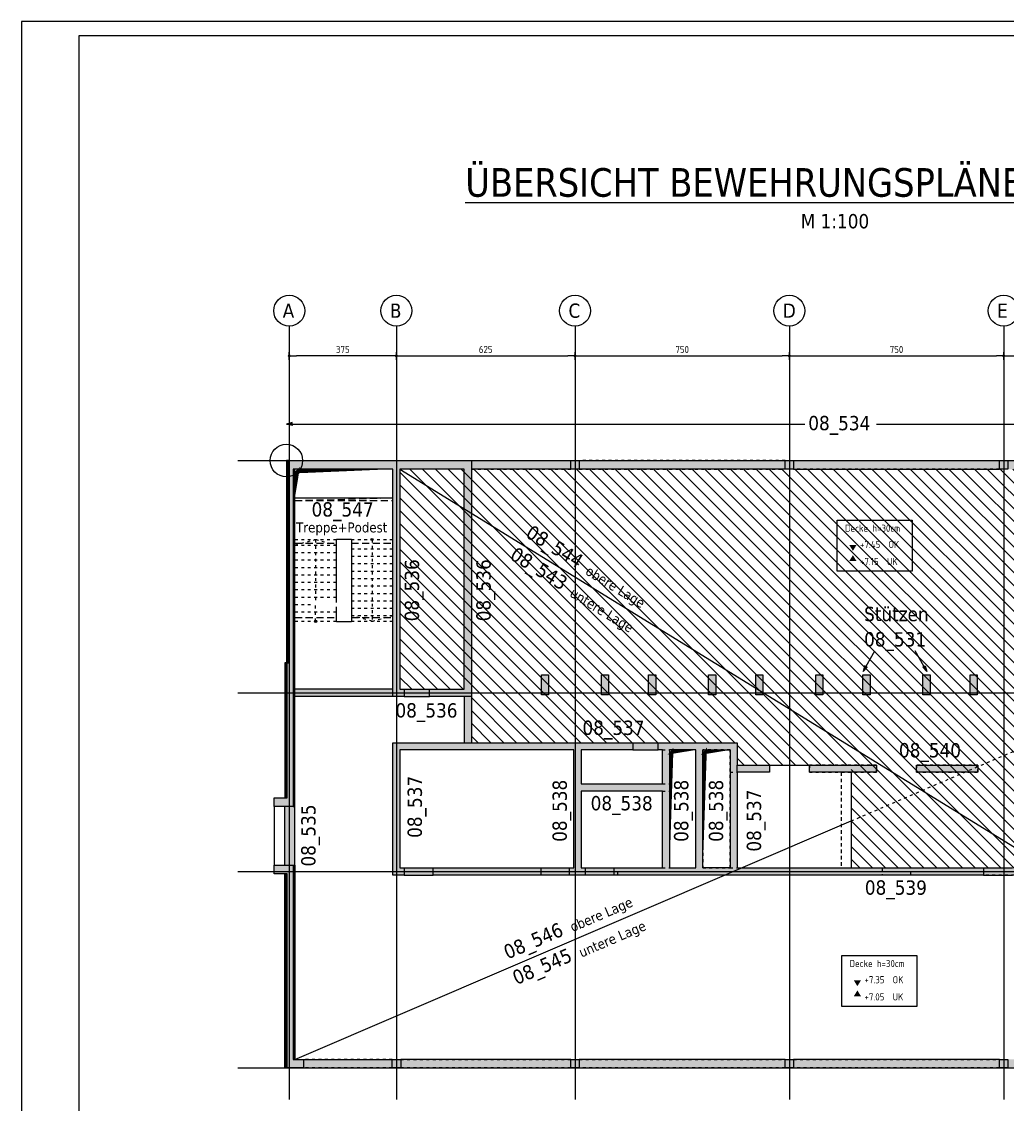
# Model space of a CAD drawing. Extents: x 0 to 84.1, y 0 to 59.4.
# Drawn here: x 0 to 34.49, y 21.52 to 59.4 of the extents above; entities that cross this region are included whole.
import ezdxf

# ---------------------------------------------------------------- set-up
doc = ezdxf.new("R2010")
doc.units = 0
for name, pattern in [('AUSGEZOGEN', [1000.01, 1000, 0.01]), ('DOT', [0.175, 0.05, -0.125]), ('HIDDEN', [0.375, 0.25, -0.125]), ('HIDDEN2', [0.187, 0.125, -0.062]), ('PUNKT', [0.175, 0.05, -0.125]), ('VERDECKT', [0.375, 0.25, -0.125])]:
    doc.linetypes.add(name, pattern=pattern)
for name, color, linetype in [('1.OG', 7, 'Continuous'), ('ACHSEN', 7, 'Continuous'), ('BETON', 7, 'Continuous'), ('Brüstung 1.OG', 7, 'Continuous'), ('DRUEBER', 7, 'Continuous'), ('grau_dunkel', 7, 'Continuous'), ('grau_hell', 7, 'Continuous'), ('grau_mittel', 7, 'Continuous'), ('HILFE', 7, 'Continuous'), ('koten', 7, 'Continuous'), ('MASSE', 7, 'Continuous'), ('OBJEKT', 7, 'Continuous'), ('RAHMEN', 7, 'Continuous'), ('RND', 7, 'Continuous'), ('SCHRAFF', 7, 'Continuous'), ('SFP_Achsen', 7, 'Continuous'), ('TEXT', 7, 'Continuous'), ('VERDECKT', 7, 'Continuous')]:
    doc.layers.add(name, color=color, linetype=linetype)
doc.layers.add('NOPLOT', color=7, linetype='Continuous', plot=False)
doc.layers.add('zila_01_rb_02_stb-fertig_05_schraff', color=144, linetype='Continuous', lineweight=9)
doc.styles.add('helv', font='tahoma.ttf')
doc.styles.add('txt', font='isocp.shx')
doc.dimstyles.new('DOT_I', dxfattribs={"dimtxt": 0.25, "dimasz": 0.25, "dimexe": 0.1, "dimexo": 0.3, "dimgap": 0.1, "dimtad": 1, "dimdec": 3, "dimzin": 3, "dimtxsty": 'txt', "dimblk": 'DOT', "dimblk1": 'DOT', "dimblk2": 'DOT', "dimsah": 1, "dimcen": 0.1, "dimse1": 1, "dimse2": 1, "dimazin": 0, "dimtfac": 1, "dimtdec": 4, "dimtix": 1, "dimtmove": 2, "dimatfit": 3, "dimfxl": 0, "dimtvp": 1, "dimtolj": 1, "dimtzin": 0, "dimarcsym": 0})
pattern_1 = [(0, (-69.32199, 283.94812), (1e-17, 0.0625), []), (90, (-69.32199, 283.94812), (-0.0625, 2e-17), [])]
pattern_2 = [(0, (-69.32199, 283.94812), (0.025, 0.05), [0, -0.05])]

# ---------------------------------------------------------------- blocks, each defined once
blk = doc.blocks.new('DINA1')
at = {"layer": 'RAHMEN'}
for p, q in [((0, 59.4), (0, 0)), ((84.1, 59.4), (0, 59.4))]:
    blk.add_line(p, q, dxfattribs=at)
at = {"layer": 'RAHMEN', "color": 5}
for p, q in [((2, 58.9), (2, 0.5)), ((83.6, 58.9), (2, 58.9))]:
    blk.add_line(p, q, dxfattribs=at)
blk = doc.blocks.new('Pfeillinie')
at = {"layer": 'TEXT', "linetype": 'Continuous'}
blk.add_hatch(color=7, dxfattribs=at).paths.add_polyline_path([(0, 0), (-0.8, 0.2), (-0.8, 0), (-0.8, -0.2)])
at = {"layer": 'TEXT', "color": 7, "linetype": 'Continuous'}
for p, q in [((-0.8, 0), (-0.8, 0.2)), ((-0.8, 0.2), (0, 0)), ((-0.8, 0), (-0.8, -0.2)), ((-0.8, -0.2), (0, 0))]:
    blk.add_line(p, q, dxfattribs=at)
blk = doc.blocks.new('okrd_o')
at = {"layer": 'koten', "color": 7, "linetype": 'Continuous'}
blk.add_solid([(-0.125, 0.202), (0.125, 0.202), (0, 0)], dxfattribs=at)
at = {"layer": 'koten', "style": 'txt'}
blk.add_attdef('OKRD', (0.25, 0.1), '', height=0.25, dxfattribs=at)
blk = doc.blocks.new('okrd_u')
at = {"layer": 'koten', "color": 7, "linetype": 'Continuous'}
blk.add_solid([(-0.125, -0.202), (0.125, -0.202), (0, 0)], dxfattribs=at)
at = {"layer": 'koten', "style": 'txt'}
blk.add_attdef('OKRD', (0.25, -0.35), '', height=0.25, dxfattribs=at)
blk = doc.blocks.new('DOT')
at = {"layer": 'MASSE', "color": 7, "linetype": 'Continuous'}
for p, q in [((0, 0), (-1, 0)), ((0, 0.54), (0, -0.54))]:
    blk.add_line(p, q, dxfattribs=at)
at = {"layer": 'MASSE', "color": 7, "linetype": 'Continuous', "const_width": 0.2}
blk.add_lwpolyline([(-0.1, 0, 1), (0.1, 0, 1)], format="xyb", close=True, dxfattribs=at)
blk = doc.blocks.new('*D8')
at = {"layer": 'Defpoints', "color": 0, "linetype": 'AUSGEZOGEN', "transparency": 16777216}
for p in [(9.363, 47.706), (9.363, 47.706), (13.113, 47.706)]:
    blk.add_point(p, dxfattribs=at)
at = {"layer": 'MASSE', "color": 0, "linetype": 'AUSGEZOGEN', "lineweight": -2, "transparency": 16777216}
blk.add_line((12.863, 47.706), (9.613, 47.706), dxfattribs=at)
at = {"layer": 'MASSE', "color": 0, "linetype": 'AUSGEZOGEN', "lineweight": -2, "transparency": 16777216, "xscale": 0.25, "yscale": 0.25, "zscale": 0.25, "rotation": 180}
blk.add_blockref('DOT', (9.363, 47.706), dxfattribs=at)
at = {"layer": 'MASSE', "color": 0, "linetype": 'AUSGEZOGEN', "lineweight": -2, "transparency": 16777216, "xscale": 0.25, "yscale": 0.25, "zscale": 0.25}
blk.add_blockref('DOT', (13.113, 47.706), dxfattribs=at)
at = {"layer": 'MASSE', "color": 0, "linetype": 'AUSGEZOGEN', "transparency": 16777216, "insert": (11.238, 47.931), "char_height": 0.25, "attachment_point": 5, "style": 'txt'}
blk.add_mtext('\\A1;375', dxfattribs=at)
blk = doc.blocks.new('*D9')
at = {"layer": 'Defpoints', "color": 0, "linetype": 'AUSGEZOGEN', "transparency": 16777216}
for p in [(13.113, 47.706), (19.363, 47.706), (19.363, 47.706)]:
    blk.add_point(p, dxfattribs=at)
at = {"layer": 'MASSE', "color": 0, "linetype": 'AUSGEZOGEN', "lineweight": -2, "transparency": 16777216}
blk.add_line((13.363, 47.706), (19.113, 47.706), dxfattribs=at)
at = {"layer": 'MASSE', "color": 0, "linetype": 'AUSGEZOGEN', "lineweight": -2, "transparency": 16777216, "xscale": 0.25, "yscale": 0.25, "zscale": 0.25, "rotation": 180}
blk.add_blockref('DOT', (13.113, 47.706), dxfattribs=at)
at = {"layer": 'MASSE', "color": 0, "linetype": 'AUSGEZOGEN', "lineweight": -2, "transparency": 16777216, "xscale": 0.25, "yscale": 0.25, "zscale": 0.25}
blk.add_blockref('DOT', (19.363, 47.706), dxfattribs=at)
at = {"layer": 'MASSE', "color": 0, "linetype": 'AUSGEZOGEN', "transparency": 16777216, "insert": (16.238, 47.931), "char_height": 0.25, "attachment_point": 5, "style": 'txt'}
blk.add_mtext('\\A1;625', dxfattribs=at)
blk = doc.blocks.new('*D10')
at = {"layer": 'Defpoints', "color": 0, "linetype": 'AUSGEZOGEN', "transparency": 16777216}
for p in [(19.363, 47.706), (26.863, 47.706), (26.863, 47.706)]:
    blk.add_point(p, dxfattribs=at)
at = {"layer": 'MASSE', "color": 0, "linetype": 'AUSGEZOGEN', "lineweight": -2, "transparency": 16777216}
blk.add_line((19.613, 47.706), (26.613, 47.706), dxfattribs=at)
at = {"layer": 'MASSE', "color": 0, "linetype": 'AUSGEZOGEN', "lineweight": -2, "transparency": 16777216, "xscale": 0.25, "yscale": 0.25, "zscale": 0.25, "rotation": 180}
blk.add_blockref('DOT', (19.363, 47.706), dxfattribs=at)
at = {"layer": 'MASSE', "color": 0, "linetype": 'AUSGEZOGEN', "lineweight": -2, "transparency": 16777216, "xscale": 0.25, "yscale": 0.25, "zscale": 0.25}
blk.add_blockref('DOT', (26.863, 47.706), dxfattribs=at)
at = {"layer": 'MASSE', "color": 0, "linetype": 'AUSGEZOGEN', "transparency": 16777216, "insert": (23.113, 47.931), "char_height": 0.25, "attachment_point": 5, "style": 'txt'}
blk.add_mtext('\\A1;750', dxfattribs=at)
blk = doc.blocks.new('*D11')
at = {"layer": 'Defpoints', "color": 0, "linetype": 'AUSGEZOGEN', "transparency": 16777216}
for p in [(26.863, 47.706), (34.363, 47.706), (34.363, 47.706)]:
    blk.add_point(p, dxfattribs=at)
at = {"layer": 'MASSE', "color": 0, "linetype": 'AUSGEZOGEN', "lineweight": -2, "transparency": 16777216}
blk.add_line((27.113, 47.706), (34.113, 47.706), dxfattribs=at)
at = {"layer": 'MASSE', "color": 0, "linetype": 'AUSGEZOGEN', "lineweight": -2, "transparency": 16777216, "xscale": 0.25, "yscale": 0.25, "zscale": 0.25, "rotation": 180}
blk.add_blockref('DOT', (26.863, 47.706), dxfattribs=at)
at = {"layer": 'MASSE', "color": 0, "linetype": 'AUSGEZOGEN', "lineweight": -2, "transparency": 16777216, "xscale": 0.25, "yscale": 0.25, "zscale": 0.25}
blk.add_blockref('DOT', (34.363, 47.706), dxfattribs=at)
at = {"layer": 'MASSE', "color": 0, "linetype": 'AUSGEZOGEN', "transparency": 16777216, "insert": (30.613, 47.931), "char_height": 0.25, "attachment_point": 5, "style": 'txt'}
blk.add_mtext('\\A1;750', dxfattribs=at)
blk = doc.blocks.new('*D12')
at = {"layer": 'Defpoints', "color": 0, "linetype": 'AUSGEZOGEN', "transparency": 16777216}
for p in [(34.363, 47.706), (41.863, 47.706), (41.863, 47.706)]:
    blk.add_point(p, dxfattribs=at)
at = {"layer": 'MASSE', "color": 0, "linetype": 'AUSGEZOGEN', "lineweight": -2, "transparency": 16777216}
blk.add_line((34.613, 47.706), (41.613, 47.706), dxfattribs=at)
at = {"layer": 'MASSE', "color": 0, "linetype": 'AUSGEZOGEN', "lineweight": -2, "transparency": 16777216, "xscale": 0.25, "yscale": 0.25, "zscale": 0.25, "rotation": 180}
blk.add_blockref('DOT', (34.363, 47.706), dxfattribs=at)
at = {"layer": 'MASSE', "color": 0, "linetype": 'AUSGEZOGEN', "lineweight": -2, "transparency": 16777216, "xscale": 0.25, "yscale": 0.25, "zscale": 0.25}
blk.add_blockref('DOT', (41.863, 47.706), dxfattribs=at)
at = {"layer": 'MASSE', "color": 0, "linetype": 'AUSGEZOGEN', "transparency": 16777216, "insert": (38.113, 47.931), "char_height": 0.25, "attachment_point": 5, "style": 'txt'}
blk.add_mtext('\\A1;750', dxfattribs=at)

msp = doc.modelspace()

# ---------------------------------------------------------------- hatches: boundary and pattern name
at = {"layer": 'Brüstung 1.OG', "linetype": 'DOT'}
h = msp.add_hatch(dxfattribs=at)
h.set_pattern_fill('DOTS', color=102, scale=0.8, double=1)
h.set_pattern_definition(pattern_2)
h.paths.add_polyline_path([(19.2129, 43.7416), (19.2129, 44.0416), (15.7379, 44.0416), (15.7379, 43.7416)])
h.paths.add_polyline_path([(19.5129, 44.0416), (19.5129, 43.7416), (26.7129, 43.7416), (26.7129, 44.0416)])
h.paths.add_polyline_path([(34.2129, 43.7416), (34.2129, 44.0416), (27.0129, 44.0416), (27.0129, 43.7416)])
h.paths.add_polyline_path([(41.7379, 43.7416), (41.7379, 44.0416), (34.5129, 44.0416), (34.5129, 43.7416)])
h.paths.add_polyline_path([(48.2629, 35.7916), (47.9629, 35.7916), (47.9629, 29.8166), (48.2629, 29.8166)])
h.paths.add_polyline_path([(47.9629, 25.2916), (48.2629, 25.2916), (48.2629, 29.5166), (47.9629, 29.5166)])
h.paths.add_polyline_path([(47.7129, 22.7916), (47.7129, 23.0916), (42.0129, 23.0916), (42.0129, 22.7916)])
h.paths.add_polyline_path([(34.5129, 23.0916), (34.5129, 22.7916), (41.7129, 22.7916), (41.7129, 23.0916)])
h.paths.add_polyline_path([(34.2129, 22.7916), (34.2129, 23.0916), (27.0129, 23.0916), (27.0129, 22.7916)])
h.paths.add_polyline_path([(19.5129, 23.0916), (19.5129, 22.7916), (26.7129, 22.7916), (26.7129, 23.0916)])
h.paths.add_polyline_path([(13.2629, 23.0916), (13.2629, 22.7916), (19.2129, 22.7916), (19.2129, 23.0916)])
h.paths.add_polyline_path([(12.9629, 22.7916), (12.9629, 23.0916), (9.8629, 23.0916), (9.8629, 22.7916)])
at = {"layer": 'grau_hell', "linetype": 'AUSGEZOGEN'}
h = msp.add_hatch(dxfattribs=at)
h.set_pattern_fill('ANSI31', color=9, scale=0.1, angle=90, style=0, double=1)
h.set_pattern_definition([(135, (-2.40593, 3.15435), (-0.2245064, -0.2245064), [])])
h.paths.add_polyline_path([(13.2379, 43.7416), (13.2379, 36.0416), (15.7379, 36.0416), (15.7379, 34.1666), (25.0379, 34.1666), (25.0379, 33.3866), (29.0254, 33.3866), (29.0254, 29.7916), (35.9129, 29.7916), (35.9129, 34.1666), (40.6879, 34.1666), (40.6879, 36.0416), (44.2379, 36.0416), (44.2379, 43.7416)])
at = {"layer": 'grau_mittel', "linetype": 'AUSGEZOGEN'}
h = msp.add_hatch(color=92, dxfattribs=at)
h.paths.add_polyline_path([(26.1629, 33.1366), (26.1629, 33.3866), (25.0379, 33.3866), (25.0379, 33.1366)])
h.paths.add_polyline_path([(27.5629, 33.3866), (27.5629, 33.1366), (29.9129, 33.1366), (29.9129, 33.3866)])
h.paths.add_polyline_path([(31.3129, 33.1366), (33.4629, 33.1366), (33.4629, 33.3866), (31.3129, 33.3866)])
at = {"layer": 'SCHRAFF', "linetype": 'AUSGEZOGEN'}
h = msp.add_hatch(dxfattribs=at)
h.set_pattern_fill('DOTS', scale=0.8, double=1)
h.set_pattern_definition(pattern_2)
h.paths.add_polyline_path([(9.4979, 43.7416), (12.9879, 43.7416), (12.9879, 35.7916), (13.3879, 35.7916), (13.3879, 36.0416), (13.2379, 36.0416), (13.2379, 43.7416), (15.4879, 43.7416), (15.4879, 36.0416), (14.273, 36.0416), (14.273, 35.7916), (15.7379, 35.7916), (15.7379, 44.0416), (9.3379, 44.0416), (9.3379, 36.9666), (9.2879, 36.9666), (9.2879, 32.2366), (8.8329, 32.2366), (8.8329, 31.9366), (9.4979, 31.9366)])
h.paths.add_polyline_path([(9.4979, 29.8866), (8.8329, 29.8866), (8.8329, 29.5866), (9.2879, 29.5866), (9.2879, 22.7916), (9.5629, 22.7916), (9.5629, 23.0916), (9.4979, 23.0916)])
h.paths.add_polyline_path([(12.9879, 29.5416), (13.3879, 29.5416), (13.3879, 29.7916), (13.2379, 29.7916), (13.2379, 33.9166), (19.323, 33.9166), (19.323, 29.7916), (19.1729, 29.7916), (19.1729, 29.5416), (19.7229, 29.5416), (19.7229, 29.7916), (19.573, 29.7916), (19.5729, 32.4766), (22.4229, 32.4766), (22.4229, 29.7916), (20.8579, 29.7916), (20.8579, 29.5416), (30.1079, 29.5416), (30.1079, 29.7916), (25.0379, 29.7916), (25.0379, 33.1366), (26.1629, 33.1366), (26.1629, 33.3866), (25.0379, 33.3866), (25.0379, 34.1666), (22.2729, 34.1666), (22.2729, 33.9166), (22.4229, 33.9166), (22.4229, 32.7266), (19.5729, 32.7266), (19.5729, 33.9166), (21.3879, 33.9166), (21.3879, 34.1666), (12.9879, 34.1666)])
h.paths.add_polyline_path([(14.3979, 29.7916), (14.3979, 29.5416), (18.1629, 29.5416), (18.1629, 29.7916)], flags=17)
h.paths.add_polyline_path([(22.6729, 29.7916), (23.5879, 29.7916), (23.5879, 33.9166), (22.6729, 33.9166)], flags=16)
h.paths.add_polyline_path([(24.7879, 33.9166), (23.8379, 33.9166), (23.8379, 29.7916), (24.7879, 29.7916)], flags=16)
h.paths.add_polyline_path([(13.2629, 23.0916), (12.9629, 23.0916), (12.9629, 22.7916), (13.2629, 22.7916)])
h.paths.add_polyline_path([(19.5129, 23.0916), (19.2129, 23.0916), (19.2129, 22.7916), (19.5129, 22.7916)])
h.paths.add_polyline_path([(27.0129, 22.7916), (27.0129, 23.0916), (26.7129, 23.0916), (26.7129, 22.7916)])
h.paths.add_polyline_path([(34.5129, 23.0916), (34.2129, 23.0916), (34.2129, 22.7916), (34.5129, 22.7916)])
h.paths.add_polyline_path([(41.7129, 22.7916), (42.0129, 22.7916), (42.0129, 23.0916), (41.7129, 23.0916)])
h.paths.add_polyline_path([(47.7129, 23.0916), (47.7129, 22.7916), (48.2629, 22.7916), (48.2629, 25.2916), (47.9629, 25.2916), (47.9629, 23.0916)])
h.paths.add_polyline_path([(48.2629, 29.5166), (48.2629, 29.8166), (47.9629, 29.8166), (47.9629, 29.5166)])
h.paths.add_polyline_path([(48.2629, 36.5416), (47.9629, 36.5416), (47.9629, 35.7916), (48.2629, 35.7916)], flags=17)
h.paths.add_polyline_path([(44.4879, 43.7416), (47.9629, 43.7416), (47.9629, 39.0416), (48.2629, 39.0416), (48.2629, 44.0416), (41.7379, 44.0416), (41.7379, 35.7916), (43.2029, 35.7916), (43.2029, 36.0416), (41.988, 36.0416), (41.9879, 43.7416), (44.2379, 43.7416), (44.2379, 36.0416), (44.0879, 36.0416), (44.0879, 35.7916), (44.4879, 35.7916)])
h.paths.add_polyline_path([(41.7379, 33.9166), (41.7379, 33.0513), (41.9879, 33.0513), (41.9879, 34.1666), (35.9129, 34.1666), (35.9129, 33.3866), (34.8629, 33.3866), (34.8629, 33.1366), (35.913, 33.1366), (35.913, 29.7916), (31.1179, 29.7916), (31.1179, 29.5416), (36.3129, 29.5416), (36.3129, 29.7916), (36.163, 29.7916), (36.1629, 31.7666), (36.3129, 31.7666), (36.3129, 32.0166), (36.163, 32.0166), (36.1629, 33.9166)])
h.paths.add_polyline_path([(38.788, 31.7666), (38.7879, 29.7916), (37.1979, 29.7916), (37.1979, 29.5416), (41.9879, 29.5416), (41.9879, 30.2516), (41.7379, 30.2516), (41.7379, 29.7916), (39.0379, 29.7916), (39.0379, 31.7666), (41.7379, 31.7666), (41.7379, 31.3016), (41.9879, 31.3016), (41.9879, 32.1663), (41.7379, 32.1663), (41.738, 32.0166), (37.1979, 32.0166), (37.1979, 31.7666)])
h.paths.add_polyline_path([(33.4629, 33.1366), (33.4629, 33.3866), (31.3129, 33.3866), (31.3129, 33.1366)], flags=17)
h.paths.add_polyline_path([(27.5629, 33.3866), (27.5629, 33.1366), (29.9129, 33.1366), (29.9129, 33.3866)], flags=17)
h.paths.add_polyline_path([(18.4379, 36.5416), (18.1879, 36.5416), (18.1879, 35.8466), (18.4379, 35.8466)])
h.paths.add_polyline_path([(20.2879, 35.8466), (20.5379, 35.8466), (20.5379, 36.5416), (20.2879, 36.5416)])
h.paths.add_polyline_path([(21.9379, 35.8466), (22.1879, 35.8466), (22.1879, 36.5416), (21.9379, 36.5416)])
h.paths.add_polyline_path([(24.0379, 35.8466), (24.2879, 35.8466), (24.2879, 36.5416), (24.0379, 36.5416)])
h.paths.add_polyline_path([(25.6879, 35.8466), (25.9379, 35.8466), (25.9379, 36.5416), (25.6879, 36.5416)])
h.paths.add_polyline_path([(27.7879, 35.8466), (28.0379, 35.8466), (28.0379, 36.5416), (27.7879, 36.5416)])
h.paths.add_polyline_path([(29.4379, 35.8466), (29.6879, 35.8466), (29.6879, 36.5416), (29.4379, 36.5416)])
h.paths.add_polyline_path([(31.5379, 35.8466), (31.7879, 35.8466), (31.7879, 36.5416), (31.5379, 36.5416)])
h.paths.add_polyline_path([(33.1879, 35.8466), (33.4379, 35.8466), (33.4379, 36.5416), (33.1879, 36.5416)])
h.paths.add_polyline_path([(35.2879, 35.8466), (35.5379, 35.8466), (35.5379, 36.5416), (35.2879, 36.5416)])
h.paths.add_polyline_path([(36.9379, 35.8466), (37.1879, 35.8466), (37.1879, 36.5416), (36.9379, 36.5416)])
h.paths.add_polyline_path([(39.2879, 36.5416), (39.0379, 36.5416), (39.0379, 35.8466), (39.2879, 35.8466)])
h.paths.add_polyline_path([(34.2129, 44.0416), (34.2129, 43.7416), (34.5129, 43.7416), (34.5129, 44.0416)])
h.paths.add_polyline_path([(26.7129, 44.0416), (26.7129, 43.7416), (27.0129, 43.7416), (27.0129, 44.0416)])
h.paths.add_polyline_path([(19.2129, 44.0416), (19.2129, 43.7416), (19.5129, 43.7416), (19.5129, 44.0416)])
at = {"layer": 'zila_01_rb_02_stb-fertig_05_schraff', "linetype": 'AUSGEZOGEN'}
h = msp.add_hatch(dxfattribs=at)
h.set_pattern_fill('ANSI37', color=102, scale=0.5, angle=-45)
h.set_pattern_definition(pattern_1)
h.paths.add_polyline_path([(9.2629, 36.9666), (9.2879, 36.9666), (9.3379, 36.9666), (9.3379, 44.0416), (9.2629, 44.0416)])
h.paths.add_polyline_path([(9.4979, 31.9366), (9.5629, 31.9366), (9.5629, 43.7416), (9.4979, 43.7416)])
h.paths.add_polyline_path([(9.2879, 36.9666), (9.2629, 36.9666), (9.2129, 36.9666), (9.2129, 32.2366), (9.2879, 32.2366)])
h = msp.add_hatch(dxfattribs=at)
h.set_pattern_fill('ANSI37', color=102, scale=0.5, angle=-45)
h.set_pattern_definition(pattern_1)
h.paths.add_polyline_path([(9.2129, 22.7916), (9.2879, 22.7916), (9.2879, 29.5866), (9.2129, 29.5866)])
h.paths.add_polyline_path([(9.5629, 29.8866), (9.4979, 29.8866), (9.4979, 23.0916), (9.5629, 23.0916)])

# ---------------------------------------------------------------- linework, layer by layer
at = {"layer": '1.OG', "color": 7, "linetype": 'PUNKT', "lineweight": -2}
for p, q in [((9.3379, 36.9666), (9.3379, 44.0416)), ((9.3379, 44.0416), (15.7379, 44.0416)), ((15.7379, 44.0416), (15.7379, 35.7916)), ((12.9879, 43.7416), (9.4979, 43.7416)), ((9.4979, 43.7416), (9.4979, 31.9366)), ((12.9879, 35.7916), (12.9879, 43.7416)), ((15.4879, 43.7416), (13.2379, 43.7416)), ((13.2379, 43.7416), (13.2379, 36.0416)), ((15.4879, 36.0416), (15.4879, 43.7416)), ((9.2879, 32.2366), (9.2879, 36.9666)), ((9.2879, 36.9666), (9.3379, 36.9666)), ((13.2379, 36.0416), (13.3879, 36.0416)), ((13.3879, 36.0416), (13.3879, 35.7916)), ((14.273, 35.7916), (14.273, 36.0416)), ((14.273, 36.0416), (15.4879, 36.0416)), ((13.3879, 35.7916), (12.9879, 35.7916)), ((15.7379, 35.7916), (14.273, 35.7916)), ((12.9879, 34.1666), (21.3879, 34.1666)), ((12.9879, 29.5416), (12.9879, 34.1666)), ((21.3879, 34.1666), (21.3879, 33.9166)), ((22.2729, 33.9166), (22.2729, 34.1666)), ((22.2729, 34.1666), (25.0379, 34.1666)), ((25.0379, 34.1666), (25.0379, 33.3866)), ((19.323, 33.9166), (13.2379, 33.9166)), ((13.2379, 33.9166), (13.2379, 29.7916)), ((19.323, 29.7916), (19.323, 33.9166)), ((21.3879, 33.9166), (19.5729, 33.9166)), ((19.5729, 33.9166), (19.5729, 32.7266)), ((22.4229, 33.9166), (22.2729, 33.9166)), ((22.4229, 32.7266), (22.4229, 33.9166)), ((25.0379, 33.3866), (26.1629, 33.3866)), ((26.1629, 33.3866), (26.1629, 33.1366)), ((26.1629, 33.1366), (25.0379, 33.1366)), ((25.0379, 33.1366), (25.0379, 29.7916)), ((19.5729, 32.7266), (22.4229, 32.7266)), ((8.8329, 31.9366), (8.8329, 32.2366)), ((8.8329, 32.2366), (9.2879, 32.2366)), ((22.4229, 32.4766), (19.5729, 32.4766)), ((19.5729, 32.4766), (19.573, 29.7916)), ((22.4229, 29.7916), (22.4229, 32.4766)), ((9.4979, 31.9366), (8.8329, 31.9366)), ((8.8329, 29.5866), (8.8329, 29.8866)), ((8.8329, 29.8866), (9.4979, 29.8866)), ((9.2879, 29.5866), (8.8329, 29.5866)), ((9.2879, 22.7916), (9.2879, 29.5866)), ((9.4979, 29.8866), (9.4979, 23.0916)), ((13.2379, 29.7916), (13.3879, 29.7916)), ((13.3879, 29.7916), (13.3879, 29.5416)), ((19.1729, 29.5416), (19.1729, 29.7916)), ((19.1729, 29.7916), (19.323, 29.7916)), ((19.573, 29.7916), (19.7229, 29.7916)), ((19.7229, 29.7916), (19.7229, 29.5416)), ((20.8579, 29.5416), (20.8579, 29.7916)), ((20.8579, 29.7916), (22.4229, 29.7916)), ((25.0379, 29.7916), (30.1079, 29.7916)), ((30.1079, 29.7916), (30.1079, 29.5416)), ((31.1179, 29.7916), (35.913, 29.7916)), ((31.1179, 29.5416), (31.1179, 29.7916)), ((13.3879, 29.5416), (12.9879, 29.5416)), ((19.7229, 29.5416), (19.1729, 29.5416)), ((30.1079, 29.5416), (20.8579, 29.5416)), ((36.3129, 29.5416), (31.1179, 29.5416)), ((9.8629, 22.7916), (9.2879, 22.7916)), ((9.4979, 23.0916), (9.8629, 23.0916)), ((9.8629, 23.0916), (9.8629, 22.7916))]:
    msp.add_line(p, q, dxfattribs=at)
at = {"layer": '1.OG', "color": 7, "linetype": 'PUNKT'}
for p, q in [((22.4229, 33.9166), (22.6729, 33.9166)), ((24.7879, 33.1366), (25.0379, 33.1366)), ((22.4229, 32.7266), (22.6729, 32.7266)), ((22.4229, 32.4766), (22.6729, 32.4766)), ((22.4229, 29.7916), (22.6729, 29.7916)), ((24.7879, 29.7916), (25.0379, 29.7916))]:
    msp.add_line(p, q, dxfattribs=at)
at = {"layer": '1.OG', "color": 7, "linetype": 'PUNKT', "lineweight": -2}
for points in [[(9.3379, 44.0416), (9.2629, 44.0416), (9.2629, 36.9666), (9.2879, 36.9666)], [(9.4979, 31.9365), (9.5629, 31.9365), (9.5629, 43.7416)], [(9.2879, 36.9666), (9.2129, 36.9666), (9.2129, 32.2366)], [(22.6729, 29.7916), (23.5879, 29.7916), (23.5879, 33.9166), (22.6729, 33.9166), (22.6729, 29.7916)], [(24.7879, 29.7916), (24.7879, 33.9166), (23.8379, 33.9166), (23.8379, 29.7916), (24.7879, 29.7916)], [(9.2879, 22.7916), (9.2129, 22.7916), (9.2129, 29.5865)], [(9.4979, 29.8866), (9.5629, 29.8866), (9.5629, 23.0916)]]:
    msp.add_lwpolyline(points, dxfattribs=at)
for points in [[(19.2129, 44.0416), (19.5129, 44.0416), (19.5129, 43.7416), (19.2129, 43.7416)], [(26.7129, 44.0416), (27.0129, 44.0416), (27.0129, 43.7416), (26.7129, 43.7416)], [(34.2129, 44.0416), (34.5129, 44.0416), (34.5129, 43.7416), (34.2129, 43.7416)], [(18.1879, 36.5416), (18.4379, 36.5416), (18.4379, 35.8466), (18.1879, 35.8466)], [(20.2879, 36.5416), (20.5379, 36.5416), (20.5379, 35.8466), (20.2879, 35.8466)], [(21.9379, 36.5416), (22.1879, 36.5416), (22.1879, 35.8466), (21.9379, 35.8466)], [(24.0379, 36.5416), (24.2879, 36.5416), (24.2879, 35.8466), (24.0379, 35.8466)], [(25.6879, 36.5416), (25.9379, 36.5416), (25.9379, 35.8466), (25.6879, 35.8466)], [(27.7879, 36.5416), (28.0379, 36.5416), (28.0379, 35.8466), (27.7879, 35.8466)], [(29.4379, 36.5416), (29.6879, 36.5416), (29.6879, 35.8466), (29.4379, 35.8466)], [(31.5379, 36.5416), (31.7879, 36.5416), (31.7879, 35.8466), (31.5379, 35.8466)], [(33.1879, 36.5416), (33.4379, 36.5416), (33.4379, 35.8466), (33.1879, 35.8466)], [(27.5629, 33.1366), (29.9129, 33.1366), (29.9129, 33.3866), (27.5629, 33.3866)], [(31.3129, 33.1366), (33.4629, 33.1366), (33.4629, 33.3866), (31.3129, 33.3866)], [(14.3979, 29.7916), (18.1629, 29.7916), (18.1629, 29.5416), (14.3979, 29.5416)], [(12.9629, 23.0916), (13.2629, 23.0916), (13.2629, 22.7916), (12.9629, 22.7916)], [(19.2129, 23.0916), (19.5129, 23.0916), (19.5129, 22.7916), (19.2129, 22.7916)], [(26.7129, 23.0916), (27.0129, 23.0916), (27.0129, 22.7916), (26.7129, 22.7916)], [(34.2129, 23.0916), (34.5129, 23.0916), (34.5129, 22.7916), (34.2129, 22.7916)]]:
    msp.add_lwpolyline(points, close=True, dxfattribs=at)
at = {"layer": 'ACHSEN', "color": 140, "linetype": 'AUSGEZOGEN'}
for p, q in [((9.3629, 48.7456), (9.3629, 21.6927)), ((13.1129, 48.7456), (13.1129, 21.6927)), ((19.3629, 48.7456), (19.3629, 21.6927)), ((26.8629, 48.7456), (26.8629, 21.6927)), ((34.3629, 48.7456), (34.3629, 21.6927)), ((7.5629, 44.0416), (52.2812, 44.0416)), ((7.5629, 35.9166), (52.2812, 35.9166)), ((7.5629, 29.6666), (52.2812, 29.6666)), ((7.5629, 22.7916), (52.2812, 22.7916))]:
    msp.add_line(p, q, dxfattribs=at)
at = {"layer": 'BETON', "color": 6, "linetype": 'AUSGEZOGEN', "lineweight": -2}
for p, q in [((9.3379, 44.0416), (9.2629, 44.0416)), ((9.2629, 44.0416), (9.2629, 36.9666)), ((9.3379, 44.0416), (15.7379, 44.0416)), ((9.3379, 36.9666), (9.3379, 44.0416)), ((15.7379, 44.0416), (15.7379, 35.7916)), ((12.9879, 43.7416), (9.4979, 43.7416)), ((9.4979, 43.7416), (9.4979, 31.9366)), ((9.5629, 31.9366), (9.5629, 43.7416)), ((12.9879, 35.7916), (12.9879, 43.7416)), ((15.4879, 43.7416), (13.2379, 43.7416)), ((13.2379, 43.7416), (13.2379, 36.0416)), ((15.4879, 36.0416), (15.4879, 43.7416)), ((9.2629, 36.9666), (9.2879, 36.9666)), ((9.2879, 32.2366), (9.2879, 36.9666)), ((9.2879, 36.9666), (9.3379, 36.9666)), ((13.2379, 36.0416), (13.3879, 36.0416)), ((13.3879, 36.0416), (13.3879, 35.7916)), ((14.2729, 35.7916), (14.2729, 36.0416)), ((14.2729, 36.0416), (15.4879, 36.0416)), ((13.3879, 35.7916), (12.9879, 35.7916)), ((15.7379, 35.7916), (14.2729, 35.7916)), ((12.9879, 34.1666), (21.3879, 34.1666)), ((12.9879, 29.5416), (12.9879, 34.1666)), ((21.3879, 34.1666), (21.3879, 33.9166)), ((22.2729, 33.9166), (22.2729, 34.1666)), ((22.2729, 34.1666), (25.0379, 34.1666)), ((25.0379, 34.1666), (25.0379, 33.3866)), ((19.3229, 33.9166), (13.2379, 33.9166)), ((13.2379, 33.9166), (13.238, 29.7916)), ((19.3229, 29.7916), (19.3229, 33.9166)), ((21.3879, 33.9166), (19.5729, 33.9166)), ((19.5729, 33.9166), (19.5729, 32.7266)), ((22.4229, 33.9166), (22.2729, 33.9166)), ((22.4229, 32.7266), (22.4229, 33.9166)), ((23.5879, 33.9166), (22.6729, 33.9166)), ((22.6729, 33.9166), (22.6729, 29.7916)), ((23.5879, 29.7916), (23.5879, 33.9166)), ((23.8379, 33.9166), (24.7879, 33.9166)), ((23.8379, 29.7916), (23.8379, 33.9166)), ((24.7879, 33.9166), (24.7879, 29.7916)), ((25.0379, 33.3866), (26.1629, 33.3866)), ((26.1629, 33.3866), (26.1629, 33.1366)), ((27.5629, 33.3866), (29.9129, 33.3866)), ((27.5629, 33.1366), (27.5629, 33.3866)), ((29.9129, 33.3866), (29.9129, 33.1366)), ((31.3129, 33.3866), (33.4629, 33.3866)), ((31.3129, 33.1366), (31.3129, 33.3866)), ((33.4629, 33.3866), (33.4629, 33.1366)), ((26.1629, 33.1366), (25.0379, 33.1366)), ((25.0379, 33.1366), (25.0379, 29.7916)), ((29.9129, 33.1366), (27.5629, 33.1366)), ((33.4629, 33.1366), (31.3129, 33.1366)), ((19.5729, 32.7266), (22.4229, 32.7266)), ((8.8329, 31.9366), (8.8329, 32.2366)), ((8.8329, 32.2366), (9.2879, 32.2366)), ((22.4229, 32.4766), (19.5729, 32.4766)), ((19.5729, 32.4766), (19.573, 29.7916)), ((22.4229, 29.7916), (22.4229, 32.4766)), ((9.4979, 31.9366), (8.8329, 31.9366)), ((9.4979, 31.9366), (9.5629, 31.9366)), ((8.8329, 29.5866), (8.8329, 29.8866)), ((8.8329, 29.8866), (9.4979, 29.8866)), ((9.2879, 29.5866), (8.8329, 29.5866)), ((9.2129, 22.7916), (9.2129, 29.5866)), ((9.2879, 22.7916), (9.2879, 29.5866)), ((9.4979, 29.8866), (9.4979, 23.0916)), ((9.4979, 29.8866), (9.5629, 29.8866)), ((9.5629, 29.8866), (9.5629, 23.0916)), ((13.238, 29.7916), (13.3877, 29.7916)), ((13.3877, 29.7916), (13.3877, 29.5416)), ((14.3979, 29.7916), (18.1629, 29.7916)), ((14.3979, 29.5416), (14.3979, 29.7916)), ((18.1629, 29.7916), (18.1629, 29.5416)), ((19.1729, 29.5416), (19.1729, 29.7916)), ((19.1729, 29.7916), (19.3229, 29.7916)), ((19.573, 29.7916), (19.7229, 29.7916)), ((19.7229, 29.7916), (19.7229, 29.5416)), ((20.7329, 29.5416), (20.7329, 29.7916)), ((20.7329, 29.7916), (22.4229, 29.7916)), ((22.6729, 29.7916), (23.5879, 29.7916)), ((24.7879, 29.7916), (23.8379, 29.7916)), ((25.0379, 29.7916), (33.6579, 29.7916)), ((33.6579, 29.7916), (33.6579, 29.5416)), ((13.3877, 29.5416), (12.9879, 29.5416)), ((18.1629, 29.5416), (14.3979, 29.5416)), ((19.7229, 29.5416), (19.1729, 29.5416)), ((33.6579, 29.5416), (20.7329, 29.5416)), ((9.2879, 22.7916), (9.2129, 22.7916)), ((9.8629, 22.7916), (9.2879, 22.7916)), ((9.4979, 23.0916), (9.8629, 23.0916)), ((9.8629, 23.0916), (9.8629, 22.7916))]:
    msp.add_line(p, q, dxfattribs=at)
for points in [[(19.2129, 44.0416), (19.5129, 44.0416), (19.5129, 43.7416), (19.2129, 43.7416)], [(26.7129, 44.0416), (27.0129, 44.0416), (27.0129, 43.7416), (26.7129, 43.7416)], [(34.2129, 44.0416), (34.5129, 44.0416), (34.5129, 43.7416), (34.2129, 43.7416)], [(18.1879, 36.5416), (18.4379, 36.5416), (18.4379, 35.8466), (18.1879, 35.8466)], [(20.2879, 36.5416), (20.5379, 36.5416), (20.5379, 35.8466), (20.2879, 35.8466)], [(21.9379, 36.5416), (22.1879, 36.5416), (22.1879, 35.8466), (21.9379, 35.8466)], [(24.0379, 36.5416), (24.2879, 36.5416), (24.2879, 35.8466), (24.0379, 35.8466)], [(25.6879, 36.5416), (25.9379, 36.5416), (25.9379, 35.8466), (25.6879, 35.8466)], [(27.7879, 36.5416), (28.0379, 36.5416), (28.0379, 35.8466), (27.7879, 35.8466)], [(29.4379, 36.5416), (29.6879, 36.5416), (29.6879, 35.8466), (29.4379, 35.8466)], [(31.5379, 36.5416), (31.7879, 36.5416), (31.7879, 35.8466), (31.5379, 35.8466)], [(33.1879, 36.5416), (33.4379, 36.5416), (33.4379, 35.8466), (33.1879, 35.8466)], [(12.9629, 23.0916), (13.2629, 23.0916), (13.2629, 22.7916), (12.9629, 22.7916)], [(19.2129, 23.0916), (19.5129, 23.0916), (19.5129, 22.7916), (19.2129, 22.7916)], [(26.7129, 23.0916), (27.0129, 23.0916), (27.0129, 22.7916), (26.7129, 22.7916)], [(34.2129, 23.0916), (34.5129, 23.0916), (34.5129, 22.7916), (34.2129, 22.7916)]]:
    msp.add_lwpolyline(points, close=True, dxfattribs=at)
msp.add_lwpolyline([(9.2879, 36.9666), (9.2129, 36.9666), (9.2129, 32.2366)], dxfattribs=at)
at = {"layer": 'Brüstung 1.OG', "color": 102, "linetype": 'DOT'}
for p, q in [((15.7379, 44.0416), (19.2129, 44.0416)), ((26.7129, 44.0416), (19.5129, 44.0416)), ((27.0129, 44.0416), (34.2129, 44.0416)), ((15.7379, 43.7416), (19.2129, 43.7416)), ((19.5129, 43.7416), (26.7129, 43.7416)), ((34.2129, 43.7416), (27.0129, 43.7416)), ((12.9629, 23.0916), (9.8629, 23.0916)), ((12.9629, 22.7916), (9.8629, 22.7916)), ((13.2629, 23.0916), (19.2129, 23.0916)), ((19.2129, 22.7916), (13.2629, 22.7916)), ((19.5129, 23.0916), (26.7129, 23.0916)), ((26.7129, 22.7916), (19.5129, 22.7916)), ((27.0129, 23.0916), (34.2129, 23.0916)), ((34.2129, 22.7916), (27.0129, 22.7916))]:
    msp.add_line(p, q, dxfattribs=at)
at = {"layer": 'DRUEBER', "color": 7, "linetype": 'DOT'}
for p, q in [((9.5629, 41.2816), (11.0129, 41.2816)), ((9.5629, 41.0866), (10.2879, 41.2816)), ((9.5629, 41.0866), (11.0129, 41.0866)), ((10.2879, 41.2816), (10.2879, 39.1507)), ((10.2879, 41.2816), (11.0129, 41.0866)), ((11.5379, 41.2816), (12.9879, 41.2816)), ((11.5379, 40.9566), (12.9879, 40.9566)), ((12.2629, 41.2816), (12.2629, 38.4216)), ((9.5629, 40.8266), (11.0129, 40.8266)), ((9.5629, 40.5666), (11.0129, 40.5666)), ((11.5379, 40.6966), (12.9879, 40.6966)), ((9.5629, 40.3066), (11.0129, 40.3066)), ((11.5379, 40.4366), (12.9879, 40.4366)), ((11.5379, 40.1766), (12.9879, 40.1766)), ((9.5629, 40.0466), (11.0129, 40.0466)), ((9.5629, 39.7866), (11.0129, 39.7866)), ((11.5379, 39.9166), (12.9879, 39.9166)), ((9.5629, 39.5266), (11.0129, 39.5266)), ((11.5379, 39.6566), (12.9879, 39.6566)), ((9.5629, 39.2666), (11.0129, 39.2666)), ((11.5379, 39.3966), (12.9879, 39.3966)), ((11.5379, 39.1366), (12.9879, 39.1366)), ((9.5629, 39.0066), (10.2261, 39.0066)), ((9.5629, 38.7466), (11.0129, 38.7466)), ((10.2879, 38.4216), (10.2879, 39.0004)), ((11.5379, 38.8766), (12.9879, 38.8766)), ((9.5629, 38.4216), (11.0129, 38.4216)), ((11.5379, 38.6166), (12.9879, 38.6166)), ((12.2629, 38.4216), (11.5379, 38.6166)), ((11.5379, 38.4216), (12.9879, 38.4216)), ((12.2629, 38.4216), (12.9879, 38.6166))]:
    msp.add_line(p, q, dxfattribs=at)
at = {"layer": 'grau_dunkel', "color": 21}
for points in [[(9.5629, 42.7416, 0, 0.1631, 0), (9.6442, 43.7349, 0, 0, 0), (9.5645, 43.6679, 0.1474, 0, 0), (12.9879, 43.7416, 0, 0, 0)], [(22.6729, 29.7916, 0, 0.1335, 0), (22.7397, 33.9155, 0, 0, 0), (22.679, 33.8422, 0.1492, 0, 0), (23.5879, 33.9166, 0, 0, 0)], [(23.838, 29.7916, 0, 0.1388, 0), (23.9073, 33.9154, 0, 0, 0), (23.8443, 33.8394, 0.1549, 0, 0), (24.7879, 33.9166, 0, 0, 0)]]:
    msp.add_lwpolyline(points, format="xyseb", dxfattribs=at)
at = {"layer": 'grau_mittel', "color": 120, "linetype": 'AUSGEZOGEN'}
for points in [[(9.3379, 44.0416), (9.3379, 43.7416), (48.2629, 44.0416), (48.2629, 43.7416)], [(18.1879, 36.5416), (18.4379, 36.5416), (18.1879, 35.8466), (18.4379, 35.8466)], [(20.2879, 36.5416), (20.5379, 36.5416), (20.2879, 35.8466), (20.5379, 35.8466)], [(21.9379, 36.5416), (22.1879, 36.5416), (21.9379, 35.8466), (22.1879, 35.8466)], [(24.0379, 36.5416), (24.2879, 36.5416), (24.0379, 35.8466), (24.2879, 35.8466)], [(25.6879, 36.5416), (25.9379, 36.5416), (25.6879, 35.8466), (25.9379, 35.8466)], [(27.7879, 36.5416), (28.0379, 36.5416), (27.7879, 35.8466), (28.0379, 35.8466)], [(29.4379, 36.5416), (29.6879, 36.5416), (29.4379, 35.8466), (29.6879, 35.8466)], [(31.5379, 36.5416), (31.7879, 36.5416), (31.5379, 35.8466), (31.7879, 35.8466)], [(33.1879, 36.5416), (33.4379, 36.5416), (33.1879, 35.8466), (33.4379, 35.8466)]]:
    msp.add_solid(points, dxfattribs=at)
at = {"layer": 'grau_mittel', "color": 151, "linetype": 'AUSGEZOGEN'}
for points in [[(9.5629, 36.9666), (9.5629, 43.7416), (9.2629, 36.9666), (9.2629, 43.7416)], [(9.2129, 31.9366), (9.5629, 31.9366), (9.2129, 36.9666), (9.5629, 36.9666)], [(8.8329, 32.2366), (9.4979, 32.2366), (8.8329, 31.9366), (9.4979, 31.9366)], [(9.2129, 29.8866), (9.5629, 29.8866), (9.2129, 31.9366), (9.5629, 31.9366)], [(8.8329, 29.5866), (9.4979, 29.5866), (8.8329, 29.8866), (9.4979, 29.8866)], [(9.2129, 29.8866), (9.5629, 29.8866), (9.2129, 22.7916), (9.5629, 22.7916)]]:
    msp.add_solid(points, dxfattribs=at)
at = {"layer": 'grau_mittel', "color": 50, "linetype": 'AUSGEZOGEN'}
for points in [[(12.9879, 43.7416), (13.2379, 43.7416), (12.9879, 35.7916), (13.2379, 36.0416)], [(15.4879, 43.7416), (15.7379, 43.7416), (15.4879, 34.1666), (15.7379, 34.1666)], [(12.9879, 36.0416), (12.9879, 35.7916), (9.5629, 36.0416), (9.5629, 35.7916)], [(13.2379, 36.0416), (15.4879, 36.0416), (12.9879, 35.7916), (15.4879, 35.7916)]]:
    msp.add_solid(points, dxfattribs=at)
at = {"layer": 'grau_mittel', "color": 170, "linetype": 'AUSGEZOGEN'}
for points in [[(25.0379, 33.9166), (25.0379, 34.1666), (13.2379, 33.9166), (12.9879, 34.1666)], [(13.2379, 33.9166), (12.9879, 34.1666), (13.238, 29.7916), (12.9879, 29.5416)], [(24.7879, 29.7916), (25.0379, 29.7916), (24.7879, 33.9166), (25.0379, 33.9166)]]:
    msp.add_solid(points, dxfattribs=at)
at = {"layer": 'grau_mittel', "color": 45, "linetype": 'AUSGEZOGEN'}
for points in [[(19.5729, 33.9166), (19.3229, 33.9166), (19.573, 29.7916), (19.3229, 29.7916)], [(22.4229, 33.9166), (22.6729, 33.9166), (22.4229, 29.7916), (22.6729, 29.7916)], [(23.5879, 33.9166), (23.8379, 33.9166), (23.5879, 29.7916), (23.8379, 29.7916)], [(19.5729, 32.7266), (19.573, 32.4766), (22.4229, 32.7266), (22.4229, 32.4766)]]:
    msp.add_solid(points, dxfattribs=at)
at = {"layer": 'grau_mittel', "color": 240, "linetype": 'AUSGEZOGEN'}
msp.add_solid([(13.238, 29.7916), (12.9879, 29.5416), (41.7379, 29.7916), (41.9879, 29.5416)], dxfattribs=at)
at = {"layer": 'grau_mittel', "color": 92, "linetype": 'AUSGEZOGEN'}
msp.add_solid([(9.5629, 22.7916), (9.5629, 23.0916), (48.2629, 22.7916), (48.2629, 23.0916)], dxfattribs=at)
at = {"layer": 'HILFE', "color": 102, "linetype": 'AUSGEZOGEN'}
for p, q in [((13.2379, 43.7416), (35.9129, 29.7916)), ((9.5629, 23.0916), (29.0254, 31.4341))]:
    msp.add_line(p, q, dxfattribs=at)
at = {"layer": 'HILFE', "color": 102, "linetype": 'DOT'}
msp.add_line((29.0254, 31.4341), (44.4879, 38.062), dxfattribs=at)
at = {"layer": 'NOPLOT', "color": 191, "linetype": 'AUSGEZOGEN'}
msp.add_line((25.0379, 33.1366), (25.0379, 33.3866), dxfattribs=at)
msp.add_circle((9.2629, 44.0416), 0.5696, dxfattribs=at)
at = {"layer": 'OBJEKT', "color": 7, "linetype": 'AUSGEZOGEN'}
for p, q in [((15.7379, 44.0416), (19.2129, 44.0416)), ((19.5129, 44.0416), (26.7129, 44.0416)), ((27.0129, 44.0416), (34.2129, 44.0416)), ((19.2129, 43.7416), (15.7379, 43.7416)), ((26.7129, 43.7416), (19.5129, 43.7416)), ((27.0129, 43.7416), (34.2129, 43.7416)), ((9.5629, 42.7416), (12.9879, 42.7416)), ((11.0129, 39.0787), (11.0129, 41.2916)), ((11.0129, 41.2916), (11.5379, 41.2916)), ((11.5379, 41.2916), (11.5379, 38.4116)), ((11.0129, 38.4116), (11.0129, 38.9285)), ((11.0129, 38.4116), (11.5379, 38.4116)), ((12.9879, 36.0416), (9.5629, 36.0416)), ((13.3879, 36.0416), (14.2729, 36.0416)), ((12.9879, 35.7916), (9.5629, 35.7916)), ((13.3879, 35.7916), (14.2729, 35.7916)), ((15.4879, 35.7916), (15.4879, 34.1666)), ((15.7379, 35.7916), (15.7379, 34.1666)), ((21.3879, 34.1666), (22.2729, 34.1666)), ((21.3879, 33.9166), (22.2729, 33.9166)), ((26.1629, 33.3866), (27.5629, 33.3866)), ((29.0254, 33.1366), (29.0254, 29.7916)), ((8.8329, 31.9366), (8.8329, 29.8866)), ((9.2129, 29.8866), (9.2129, 31.9366)), ((9.5629, 29.8866), (9.5629, 31.9366)), ((13.3877, 29.7916), (14.3979, 29.7916)), ((18.1629, 29.7916), (19.1729, 29.7916)), ((19.7229, 29.7916), (20.7329, 29.7916)), ((33.6579, 29.7916), (34.6679, 29.7916)), ((13.3877, 29.5416), (14.3979, 29.5416)), ((19.1729, 29.5416), (18.1629, 29.5416)), ((20.7329, 29.5416), (19.7229, 29.5416)), ((33.6579, 29.5416), (34.6679, 29.5416)), ((9.8629, 23.0916), (12.9629, 23.0916)), ((9.8629, 22.7916), (12.9629, 22.7916)), ((19.2129, 23.0916), (13.2629, 23.0916)), ((13.2629, 22.7916), (19.2129, 22.7916)), ((26.7129, 23.0916), (19.5129, 23.0916)), ((19.5129, 22.7916), (26.7129, 22.7916)), ((34.2129, 23.0916), (27.0129, 23.0916)), ((27.0129, 22.7916), (34.2129, 22.7916))]:
    msp.add_line(p, q, dxfattribs=at)
at = {"layer": 'OBJEKT', "color": 7, "linetype": 'HIDDEN2'}
msp.add_line((28.6754, 33.1366), (28.6754, 29.7916), dxfattribs=at)
at = {"layer": 'OBJEKT', "color": 1, "linetype": 'AUSGEZOGEN'}
for points in [[(28.5379, 41.9558), (31.1616, 41.9558), (31.1616, 40.1775), (28.5379, 40.1775)], [(28.6957, 26.7252), (31.3194, 26.7252), (31.3194, 24.9469), (28.6957, 24.9469)]]:
    msp.add_lwpolyline(points, close=True, dxfattribs=at)
at = {"layer": 'OBJEKT', "color": 7, "linetype": 'AUSGEZOGEN'}
for centre in [(12.2629, 41.2816), (10.2879, 38.4216)]:
    msp.add_circle(centre, 0.04, dxfattribs=at)
at = {"layer": 'RND', "color": 102, "linetype": 'AUSGEZOGEN'}
for points in [[(9.2629, 45.3211), (27.4003, 45.3211)], [(29.9139, 45.3211), (48.2629, 45.3211)], [(29.4404, 36.6651), (29.8493, 37.3887)], [(31.6723, 36.6651), (31.2634, 37.3887)]]:
    msp.add_lwpolyline(points, dxfattribs=at)
at = {"layer": 'SFP_Achsen', "color": 7, "linetype": 'AUSGEZOGEN'}
for centre in [(9.3629, 49.2866), (13.1129, 49.2866), (19.3629, 49.2866), (26.8629, 49.2866), (34.3629, 49.2866)]:
    msp.add_circle(centre, 0.541, dxfattribs=at)
at = {"layer": 'VERDECKT', "color": 7, "linetype": 'HIDDEN'}
for p, q in [((9.5629, 42.6416), (12.9879, 42.7416)), ((9.5629, 41.1516), (11.0129, 41.1516)), ((11.5379, 41.1516), (12.9879, 41.1516)), ((9.5629, 38.5516), (11.0129, 38.5516)), ((11.5379, 38.5516), (12.9879, 38.5516))]:
    msp.add_line(p, q, dxfattribs=at)
at = {"layer": 'VERDECKT', "color": 7, "linetype": 'VERDECKT'}
msp.add_line((9.5629, 42.6416), (12.9879, 42.6416), dxfattribs=at)

# ---------------------------------------------------------------- block references
at = {"layer": 'koten', "color": 6, "linetype": 'AUSGEZOGEN'}
for name, p, values in [('okrd_o', (29.0864, 40.8835), {'OKRD': '+7.45  OK'}), ('okrd_u', (29.0864, 40.7335), {'OKRD': '+7.15  UK'}), ('okrd_o', (29.2442, 25.6529), {'OKRD': '+7.35  OK'}), ('okrd_u', (29.2442, 25.5029), {'OKRD': '+7.05  UK'})]:
    msp.add_blockref(name, p, dxfattribs=at).add_auto_attribs(values)
at = {"layer": 'RAHMEN'}
msp.add_blockref('DINA1', (0, 0), dxfattribs=at)
at = {"layer": 'RND', "color": 102, "linetype": 'AUSGEZOGEN'}
for p, xscale, yscale, zscale, rotation in [((9.2629, 45.3211), 0.25, 0.25, 0.25, 180), ((29.4404, 36.6651), 0.2499999999999999, 0.2499999999999999, 0.2499999999999999, 240.5287324205588), ((31.6723, 36.6651), -0.2499999999999999, 0.25, 0.25, 119.4712675794412)]:
    msp.add_blockref('Pfeillinie', p, dxfattribs=dict(at, xscale=xscale, yscale=yscale, zscale=zscale, rotation=rotation))

# ---------------------------------------------------------------- texts
at = {"layer": 'grau_mittel', "color": 120, "linetype": 'AUSGEZOGEN', "style": 'helv'}
for s, p in [('08_534', (27.5251, 45.106)), ('Stützen', (29.4791, 38.4249)), ('08_531', (29.4791, 37.5408))]:
    msp.add_text(s, height=0.5, rotation=359.89121, dxfattribs=at).set_placement(p)
at = {"layer": 'grau_mittel', "color": 50, "linetype": 'AUSGEZOGEN', "style": 'helv'}
for rotation, p in [(89.89121, (13.9032, 38.4176)), (89.89121, (16.4089, 38.4176)), (359.89121, (13.08, 35.0546))]:
    msp.add_text('08_536', height=0.5, rotation=rotation, dxfattribs=at).set_placement(p)
at = {"layer": 'grau_mittel', "color": 170, "linetype": 'AUSGEZOGEN', "style": 'helv'}
for rotation, p in [(359.89121, (19.6241, 34.4463)), (89.89121, (14.0033, 30.8405)), (89.89121, (25.8714, 30.359))]:
    msp.add_text('08_537', height=0.5, rotation=rotation, dxfattribs=at).set_placement(p)
at = {"layer": 'grau_mittel', "color": 92, "linetype": 'AUSGEZOGEN', "style": 'helv'}
msp.add_text('08_540', height=0.5, rotation=359.89121, dxfattribs=at).set_placement((30.6982, 33.6594))
at = {"layer": 'grau_mittel', "color": 45, "linetype": 'AUSGEZOGEN', "style": 'helv'}
for rotation, p in [(89.89121, (19.0743, 30.7026)), (89.89121, (23.3259, 30.7026)), (89.89121, (24.5445, 30.7026)), (359.89121, (19.9096, 31.8063))]:
    msp.add_text('08_538', height=0.5, rotation=rotation, dxfattribs=at).set_placement(p)
at = {"layer": 'grau_mittel', "color": 151, "linetype": 'AUSGEZOGEN', "style": 'helv'}
msp.add_text('08_535', height=0.5, rotation=89.89121, dxfattribs=at).set_placement((10.2805, 29.8376))
at = {"layer": 'grau_mittel', "color": 240, "linetype": 'AUSGEZOGEN', "style": 'helv'}
msp.add_text('08_539', height=0.5, rotation=359.89121, dxfattribs=at).set_placement((29.5054, 28.8548))
at = {"layer": 'SFP_Achsen', "color": 6, "linetype": 'AUSGEZOGEN', "style": 'helv'}
for s, p in [('A', (9.1348, 49.0378)), ('B', (12.8848, 49.0378)), ('C', (19.1348, 49.0378)), ('D', (26.6348, 49.0378)), ('E', (34.1348, 49.0378))]:
    msp.add_text(s, height=0.5, dxfattribs=at).set_placement(p)
at = {"layer": 'TEXT', "color": 5, "linetype": 'AUSGEZOGEN', "style": 'helv'}
msp.add_text('%%UÜBERSICHT BEWEHRUNGSPLÄNE IM EG', height=1, dxfattribs=at).set_placement((15.5216, 53.2747))
at = {"layer": 'TEXT', "color": 6, "linetype": 'AUSGEZOGEN', "style": 'helv'}
for s, p in [('M 1:100', (27.2598, 52.1687)), ('08_547', (10.1453, 42.0842))]:
    msp.add_text(s, height=0.5, dxfattribs=at).set_placement(p)
at = {"layer": 'TEXT', "color": 1, "linetype": 'AUSGEZOGEN'}
for s, height, style, p in [('Treppe+Podest', 0.35, 'helv', (9.6021, 41.5288)), ('Decke h=30cm', 0.25, 'txt', (28.8102, 41.5494)), ('Decke h=30cm', 0.25, 'txt', (28.968, 26.3188))]:
    msp.add_text(s, height=height, dxfattribs=dict(at, style=style)).set_placement(p)
at = {"layer": 'TEXT', "color": 6, "linetype": 'AUSGEZOGEN', "style": 'helv'}
for s, rotation, p in [('08_544', 328.41871, (17.5999, 41.3919)), ('08_543', 328.41871, (17.0481, 40.6235)), ('08_546', 23.22135, (17.0025, 26.584)), ('08_545', 23.22135, (17.3124, 25.6902))]:
    msp.add_text(s, height=0.5, rotation=rotation, dxfattribs=at).set_placement(p)
at = {"layer": 'TEXT', "color": 1, "linetype": 'AUSGEZOGEN', "style": 'helv'}
for s, rotation, p in [('obere Lage', 328.41871, (19.6972, 40.0823)), ('untere Lage', 328.41871, (19.1455, 39.3138)), ('obere Lage', 23.22135, (19.2816, 27.5431)), ('untere Lage', 23.22135, (19.5915, 26.6492))]:
    msp.add_text(s, height=0.35, rotation=rotation, dxfattribs=at).set_placement(p)

# ---------------------------------------------------------------- dimensions: what is measured, and where the dimension line sits
at = {"layer": 'MASSE', "color": 7, "linetype": 'AUSGEZOGEN'}
for base, p1, p2, picture, middle in [((9.3629, 47.7065), (13.1129, 47.7065), (9.3629, 47.7065), '*D8', (11.2379, 47.9315)), ((19.3629, 47.7065), (13.1129, 47.7065), (19.3629, 47.7065), '*D9', (16.2379, 47.9315)), ((26.8629, 47.7065), (19.3629, 47.7065), (26.8629, 47.7065), '*D10', (23.1129, 47.9315)), ((34.3629, 47.7065), (26.8629, 47.7065), (34.3629, 47.7065), '*D11', (30.6129, 47.9315)), ((41.8629, 47.7065), (34.3629, 47.7065), (41.8629, 47.7065), '*D12', (38.1129, 47.9315))]:
    dim = msp.add_linear_dim(base=base, p1=p1, p2=p2, dimstyle='DOT_I', override={"dimdec": 0, "dimlfac": 100}, dxfattribs=at)
    dim.commit()
    dim.dimension.update_dxf_attribs({"geometry": picture, "text_midpoint": middle})

doc.saveas('drawing.dxf')
